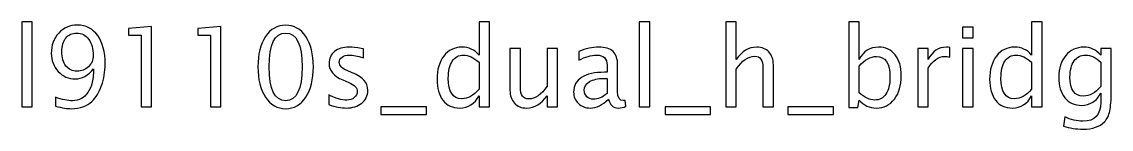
# Model space of a CAD drawing. Header units: centimetres. Extents: x -32.9 to 32.9, y -27.7 to 43.3.
# Drawn here: x -32.86 to -20.25, y -11.57 to -10.33 of the extents above; entities that cross this region are included whole.
import ezdxf

# ---------------------------------------------------------------- set-up
doc = ezdxf.new("R2010")
doc.units = ezdxf.units.CM
doc.header["$MEASUREMENT"] = 0
doc.layers.add('Layer 1', color=7, linetype='Continuous')

msp = doc.modelspace()

# ---------------------------------------------------------------- linework, layer by layer
at = {"layer": 'Layer 1'}
for points, knots in [([(-32.86209, -11.31162), (-32.86209, -11.31162), (-32.86209, -10.33245), (-32.86209, -10.33245), (-32.86209, -10.33245), (-32.86209, -10.33245), (-32.74017, -10.33245), (-32.74017, -10.33245), (-32.74017, -10.33245), (-32.74017, -10.33245), (-32.74017, -11.31162), (-32.74017, -11.31162), (-32.74017, -11.31162), (-32.74017, -11.31162), (-32.86209, -11.31162), (-32.86209, -11.31162)], [0, 0, 0, 0, 0.2, 0.2, 0.2, 0.2, 0.4, 0.4, 0.4, 0.4, 0.6, 0.6, 0.6, 0.6, 1, 1, 1, 1]), ([(-27.56726, -11.31162), (-27.56726, -11.31162), (-27.56726, -11.18525), (-27.56726, -11.18525), (-27.56726, -11.18525), (-27.617, -11.27966), (-27.69193, -11.32686), (-27.79205, -11.32686), (-27.79205, -11.32686), (-27.87333, -11.32686), (-27.93725, -11.29744), (-27.98382, -11.23838), (-27.98382, -11.23838), (-28.03039, -11.17933), (-28.05367, -11.09868), (-28.05367, -10.99645), (-28.05367, -10.99645), (-28.05367, -10.88469), (-28.02721, -10.79473), (-27.97451, -10.72657), (-27.97451, -10.72657), (-27.92159, -10.65863), (-27.85216, -10.62455), (-27.76601, -10.62455), (-27.76601, -10.62455), (-27.68622, -10.62455), (-27.61975, -10.65503), (-27.56726, -10.7162), (-27.56726, -10.7162), (-27.56726, -10.7162), (-27.56726, -10.33245), (-27.56726, -10.33245), (-27.56726, -10.33245), (-27.56726, -10.33245), (-27.44534, -10.33245), (-27.44534, -10.33245), (-27.44534, -10.33245), (-27.44534, -10.33245), (-27.44534, -11.31162), (-27.44534, -11.31162), (-27.44534, -11.31162), (-27.44534, -11.31162), (-27.56726, -11.31162), (-27.56726, -11.31162)], [0, 0, 0, 0, 0.08333333, 0.08333333, 0.08333333, 0.08333333, 0.16666667, 0.16666667, 0.16666667, 0.16666667, 0.25, 0.25, 0.25, 0.25, 0.33333333, 0.33333333, 0.33333333, 0.33333333, 0.41666667, 0.41666667, 0.41666667, 0.41666667, 0.5, 0.5, 0.5, 0.5, 0.58333333, 0.58333333, 0.58333333, 0.58333333, 0.66666667, 0.66666667, 0.66666667, 0.66666667, 0.75, 0.75, 0.75, 0.75, 0.83333333, 0.83333333, 0.83333333, 0.83333333, 1, 1, 1, 1]), ([(-25.71158, -11.31162), (-25.71158, -11.31162), (-25.71158, -10.33245), (-25.71158, -10.33245), (-25.71158, -10.33245), (-25.71158, -10.33245), (-25.58966, -10.33245), (-25.58966, -10.33245), (-25.58966, -10.33245), (-25.58966, -10.33245), (-25.58966, -11.31162), (-25.58966, -11.31162), (-25.58966, -11.31162), (-25.58966, -11.31162), (-25.71158, -11.31162), (-25.71158, -11.31162)], [0, 0, 0, 0, 0.2, 0.2, 0.2, 0.2, 0.4, 0.4, 0.4, 0.4, 0.6, 0.6, 0.6, 0.6, 1, 1, 1, 1]), ([(-24.70955, -11.31162), (-24.70955, -11.31162), (-24.70955, -10.33245), (-24.70955, -10.33245), (-24.70955, -10.33245), (-24.70955, -10.33245), (-24.58763, -10.33245), (-24.58763, -10.33245), (-24.58763, -10.33245), (-24.58763, -10.33245), (-24.58763, -10.76573), (-24.58763, -10.76573), (-24.58763, -10.76573), (-24.52307, -10.67154), (-24.44391, -10.62455), (-24.35035, -10.62455), (-24.35035, -10.62455), (-24.29151, -10.62455), (-24.24473, -10.64296), (-24.21023, -10.68001), (-24.21023, -10.68001), (-24.17573, -10.71684), (-24.15837, -10.76658), (-24.15837, -10.82881), (-24.15837, -10.82881), (-24.15837, -10.82881), (-24.15837, -11.31162), (-24.15837, -11.31162), (-24.15837, -11.31162), (-24.15837, -11.31162), (-24.28029, -11.31162), (-24.28029, -11.31162), (-24.28029, -11.31162), (-24.28029, -11.31162), (-24.28029, -10.8686), (-24.28029, -10.8686), (-24.28029, -10.8686), (-24.28029, -10.81865), (-24.2877, -10.78309), (-24.3023, -10.76192), (-24.3023, -10.76192), (-24.31712, -10.74054), (-24.34146, -10.72996), (-24.37554, -10.72996), (-24.37554, -10.72996), (-24.45047, -10.72996), (-24.52117, -10.77885), (-24.58763, -10.87664), (-24.58763, -10.87664), (-24.58763, -10.87664), (-24.58763, -11.31162), (-24.58763, -11.31162), (-24.58763, -11.31162), (-24.58763, -11.31162), (-24.70955, -11.31162), (-24.70955, -11.31162)], [0, 0, 0, 0, 0.06666667, 0.06666667, 0.06666667, 0.06666667, 0.13333333, 0.13333333, 0.13333333, 0.13333333, 0.2, 0.2, 0.2, 0.2, 0.26666667, 0.26666667, 0.26666667, 0.26666667, 0.33333333, 0.33333333, 0.33333333, 0.33333333, 0.4, 0.4, 0.4, 0.4, 0.46666667, 0.46666667, 0.46666667, 0.46666667, 0.53333333, 0.53333333, 0.53333333, 0.53333333, 0.6, 0.6, 0.6, 0.6, 0.66666667, 0.66666667, 0.66666667, 0.66666667, 0.73333333, 0.73333333, 0.73333333, 0.73333333, 0.8, 0.8, 0.8, 0.8, 0.86666667, 0.86666667, 0.86666667, 0.86666667, 1, 1, 1, 1]), ([(-23.2863, -11.31924), (-23.2863, -11.31924), (-23.2863, -10.33245), (-23.2863, -10.33245), (-23.2863, -10.33245), (-23.2863, -10.33245), (-23.16438, -10.33245), (-23.16438, -10.33245), (-23.16438, -10.33245), (-23.16438, -10.33245), (-23.16438, -10.76573), (-23.16438, -10.76573), (-23.16438, -10.76573), (-23.11443, -10.67154), (-23.03928, -10.62455), (-22.93917, -10.62455), (-22.93917, -10.62455), (-22.8581, -10.62455), (-22.79439, -10.65397), (-22.74782, -10.71303), (-22.74782, -10.71303), (-22.70125, -10.77208), (-22.67797, -10.85273), (-22.67797, -10.95496), (-22.67797, -10.95496), (-22.67797, -11.0663), (-22.70443, -11.15626), (-22.75713, -11.22441), (-22.75713, -11.22441), (-22.80984, -11.29278), (-22.87926, -11.32686), (-22.9652, -11.32686), (-22.9652, -11.32686), (-23.045, -11.32686), (-23.11146, -11.29638), (-23.16438, -11.23521), (-23.16438, -11.23521), (-23.16438, -11.23521), (-23.1792, -11.31924), (-23.1792, -11.31924), (-23.1792, -11.31924), (-23.1792, -11.31924), (-23.2863, -11.31924), (-23.2863, -11.31924)], [0, 0, 0, 0, 0.08333333, 0.08333333, 0.08333333, 0.08333333, 0.16666667, 0.16666667, 0.16666667, 0.16666667, 0.25, 0.25, 0.25, 0.25, 0.33333333, 0.33333333, 0.33333333, 0.33333333, 0.41666667, 0.41666667, 0.41666667, 0.41666667, 0.5, 0.5, 0.5, 0.5, 0.58333333, 0.58333333, 0.58333333, 0.58333333, 0.66666667, 0.66666667, 0.66666667, 0.66666667, 0.75, 0.75, 0.75, 0.75, 0.83333333, 0.83333333, 0.83333333, 0.83333333, 1, 1, 1, 1]), ([(-21.16731, -11.31162), (-21.16731, -11.31162), (-21.16731, -11.18525), (-21.16731, -11.18525), (-21.16731, -11.18525), (-21.21705, -11.27966), (-21.29198, -11.32686), (-21.3921, -11.32686), (-21.3921, -11.32686), (-21.47338, -11.32686), (-21.5373, -11.29744), (-21.58387, -11.23838), (-21.58387, -11.23838), (-21.63044, -11.17933), (-21.65372, -11.09868), (-21.65372, -10.99645), (-21.65372, -10.99645), (-21.65372, -10.88469), (-21.62726, -10.79473), (-21.57456, -10.72657), (-21.57456, -10.72657), (-21.52164, -10.65863), (-21.45221, -10.62455), (-21.36606, -10.62455), (-21.36606, -10.62455), (-21.28627, -10.62455), (-21.2198, -10.65503), (-21.16731, -10.7162), (-21.16731, -10.7162), (-21.16731, -10.7162), (-21.16731, -10.33245), (-21.16731, -10.33245), (-21.16731, -10.33245), (-21.16731, -10.33245), (-21.04539, -10.33245), (-21.04539, -10.33245), (-21.04539, -10.33245), (-21.04539, -10.33245), (-21.04539, -11.31162), (-21.04539, -11.31162), (-21.04539, -11.31162), (-21.04539, -11.31162), (-21.16731, -11.31162), (-21.16731, -11.31162)], [0, 0, 0, 0, 0.08333333, 0.08333333, 0.08333333, 0.08333333, 0.16666667, 0.16666667, 0.16666667, 0.16666667, 0.25, 0.25, 0.25, 0.25, 0.33333333, 0.33333333, 0.33333333, 0.33333333, 0.41666667, 0.41666667, 0.41666667, 0.41666667, 0.5, 0.5, 0.5, 0.5, 0.58333333, 0.58333333, 0.58333333, 0.58333333, 0.66666667, 0.66666667, 0.66666667, 0.66666667, 0.75, 0.75, 0.75, 0.75, 0.83333333, 0.83333333, 0.83333333, 0.83333333, 1, 1, 1, 1]), ([(-32.4722, -11.30654), (-32.4722, -11.30654), (-32.4722, -11.2024), (-32.4722, -11.2024), (-32.4722, -11.2024), (-32.39452, -11.22949), (-32.32848, -11.24304), (-32.27387, -11.24304), (-32.27387, -11.24304), (-32.19788, -11.24304), (-32.1384, -11.21065), (-32.09564, -11.14588), (-32.09564, -11.14588), (-32.05289, -11.08111), (-32.03151, -10.99094), (-32.03151, -10.87559), (-32.03151, -10.87559), (-32.09353, -10.952), (-32.16401, -10.99031), (-32.24318, -10.99031), (-32.24318, -10.99031), (-32.32043, -10.99031), (-32.38605, -10.96195), (-32.43981, -10.90501), (-32.43981, -10.90501), (-32.49358, -10.84807), (-32.52046, -10.77885), (-32.52046, -10.69694), (-32.52046, -10.69694), (-32.52046, -10.60296), (-32.49188, -10.52507), (-32.43452, -10.46326), (-32.43452, -10.46326), (-32.37737, -10.40145), (-32.30541, -10.37055), (-32.21862, -10.37055), (-32.21862, -10.37055), (-32.11893, -10.37055), (-32.0404, -10.41055), (-31.98304, -10.49056), (-31.98304, -10.49056), (-31.92568, -10.57057), (-31.89689, -10.68001), (-31.89689, -10.81907), (-31.89689, -10.81907), (-31.89689, -10.90755), (-31.91065, -10.99073), (-31.93838, -11.06863), (-31.93838, -11.06863), (-31.9661, -11.14673), (-32.00315, -11.20727), (-32.04992, -11.25066), (-32.04992, -11.25066), (-32.10961, -11.30654), (-32.18835, -11.33448), (-32.28572, -11.33448), (-32.28572, -11.33448), (-32.33377, -11.33448), (-32.39579, -11.32517), (-32.4722, -11.30654)], [0, 0, 0, 0, 0.0625, 0.0625, 0.0625, 0.0625, 0.125, 0.125, 0.125, 0.125, 0.1875, 0.1875, 0.1875, 0.1875, 0.25, 0.25, 0.25, 0.25, 0.3125, 0.3125, 0.3125, 0.3125, 0.375, 0.375, 0.375, 0.375, 0.4375, 0.4375, 0.4375, 0.4375, 0.5, 0.5, 0.5, 0.5, 0.5625, 0.5625, 0.5625, 0.5625, 0.625, 0.625, 0.625, 0.625, 0.6875, 0.6875, 0.6875, 0.6875, 0.75, 0.75, 0.75, 0.75, 0.8125, 0.8125, 0.8125, 0.8125, 0.875, 0.875, 0.875, 0.875, 1, 1, 1, 1]), ([(-32.39854, -10.6762), (-32.39854, -10.74605), (-32.38266, -10.80129), (-32.35091, -10.84193), (-32.35091, -10.84193), (-32.31916, -10.88236), (-32.27641, -10.90268), (-32.22243, -10.90268), (-32.22243, -10.90268), (-32.17057, -10.90268), (-32.12634, -10.88511), (-32.08993, -10.84997), (-32.08993, -10.84997), (-32.05352, -10.81484), (-32.03532, -10.77229), (-32.03532, -10.72276), (-32.03532, -10.72276), (-32.03532, -10.64445), (-32.05289, -10.58137), (-32.08824, -10.53374), (-32.08824, -10.53374), (-32.12337, -10.48591), (-32.16952, -10.46199), (-32.22688, -10.46199), (-32.22688, -10.46199), (-32.28043, -10.46199), (-32.32234, -10.48104), (-32.35282, -10.51914), (-32.35282, -10.51914), (-32.3833, -10.55724), (-32.39854, -10.60952), (-32.39854, -10.6762)], [0, 0, 0, 0, 0.11111111, 0.11111111, 0.11111111, 0.11111111, 0.22222222, 0.22222222, 0.22222222, 0.22222222, 0.33333333, 0.33333333, 0.33333333, 0.33333333, 0.44444444, 0.44444444, 0.44444444, 0.44444444, 0.55555556, 0.55555556, 0.55555556, 0.55555556, 0.66666667, 0.66666667, 0.66666667, 0.66666667, 0.77777778, 0.77777778, 0.77777778, 0.77777778, 1, 1, 1, 1]), ([(-31.48118, -11.31162), (-31.48118, -11.31162), (-31.48118, -10.48485), (-31.48118, -10.48485), (-31.48118, -10.48485), (-31.48118, -10.48485), (-31.62723, -10.48485), (-31.62723, -10.48485), (-31.62723, -10.48485), (-31.62723, -10.48485), (-31.62723, -10.40865), (-31.62723, -10.40865), (-31.62723, -10.40865), (-31.62723, -10.40865), (-31.35926, -10.38579), (-31.35926, -10.38579), (-31.35926, -10.38579), (-31.35926, -10.38579), (-31.35926, -11.31162), (-31.35926, -11.31162), (-31.35926, -11.31162), (-31.35926, -11.31162), (-31.48118, -11.31162), (-31.48118, -11.31162)], [0, 0, 0, 0, 0.14285714, 0.14285714, 0.14285714, 0.14285714, 0.28571429, 0.28571429, 0.28571429, 0.28571429, 0.42857143, 0.42857143, 0.42857143, 0.42857143, 0.57142857, 0.57142857, 0.57142857, 0.57142857, 0.71428571, 0.71428571, 0.71428571, 0.71428571, 1, 1, 1, 1]), ([(-30.67812, -11.31162), (-30.67812, -11.31162), (-30.67812, -10.48485), (-30.67812, -10.48485), (-30.67812, -10.48485), (-30.67812, -10.48485), (-30.82417, -10.48485), (-30.82417, -10.48485), (-30.82417, -10.48485), (-30.82417, -10.48485), (-30.82417, -10.40865), (-30.82417, -10.40865), (-30.82417, -10.40865), (-30.82417, -10.40865), (-30.5562, -10.38579), (-30.5562, -10.38579), (-30.5562, -10.38579), (-30.5562, -10.38579), (-30.5562, -11.31162), (-30.5562, -11.31162), (-30.5562, -11.31162), (-30.5562, -11.31162), (-30.67812, -11.31162), (-30.67812, -11.31162)], [0, 0, 0, 0, 0.14285714, 0.14285714, 0.14285714, 0.14285714, 0.28571429, 0.28571429, 0.28571429, 0.28571429, 0.42857143, 0.42857143, 0.42857143, 0.42857143, 0.57142857, 0.57142857, 0.57142857, 0.57142857, 0.71428571, 0.71428571, 0.71428571, 0.71428571, 1, 1, 1, 1]), ([(-29.80648, -11.33448), (-29.90279, -11.33448), (-29.98047, -11.29024), (-30.03931, -11.20198), (-30.03931, -11.20198), (-30.09837, -11.11371), (-30.12779, -10.99729), (-30.12779, -10.85251), (-30.12779, -10.85251), (-30.12779, -10.70773), (-30.09837, -10.59132), (-30.03931, -10.50305), (-30.03931, -10.50305), (-29.98047, -10.41479), (-29.90279, -10.37055), (-29.80648, -10.37055), (-29.80648, -10.37055), (-29.70975, -10.37055), (-29.63207, -10.41458), (-29.57322, -10.50263), (-29.57322, -10.50263), (-29.51459, -10.59068), (-29.48517, -10.70731), (-29.48517, -10.85251), (-29.48517, -10.85251), (-29.48517, -10.99729), (-29.51459, -11.11371), (-29.57322, -11.20198), (-29.57322, -11.20198), (-29.63207, -11.29024), (-29.70975, -11.33448), (-29.80648, -11.33448)], [0, 0, 0, 0, 0.11111111, 0.11111111, 0.11111111, 0.11111111, 0.22222222, 0.22222222, 0.22222222, 0.22222222, 0.33333333, 0.33333333, 0.33333333, 0.33333333, 0.44444444, 0.44444444, 0.44444444, 0.44444444, 0.55555556, 0.55555556, 0.55555556, 0.55555556, 0.66666667, 0.66666667, 0.66666667, 0.66666667, 0.77777778, 0.77777778, 0.77777778, 0.77777778, 1, 1, 1, 1]), ([(-29.80669, -11.24304), (-29.67948, -11.24304), (-29.61598, -11.11286), (-29.61598, -10.85251), (-29.61598, -10.85251), (-29.61598, -10.59216), (-29.67948, -10.46199), (-29.80669, -10.46199), (-29.80669, -10.46199), (-29.93348, -10.46199), (-29.99698, -10.59216), (-29.99698, -10.85251), (-29.99698, -10.85251), (-29.99698, -11.11286), (-29.93348, -11.24304), (-29.80669, -11.24304)], [0, 0, 0, 0, 0.2, 0.2, 0.2, 0.2, 0.4, 0.4, 0.4, 0.4, 0.6, 0.6, 0.6, 0.6, 1, 1, 1, 1]), ([(-21.96741, -10.51533), (-21.96741, -10.51533), (-21.96741, -10.39341), (-21.96741, -10.39341), (-21.96741, -10.39341), (-21.96741, -10.39341), (-21.84549, -10.39341), (-21.84549, -10.39341), (-21.84549, -10.39341), (-21.84549, -10.39341), (-21.84549, -10.51533), (-21.84549, -10.51533), (-21.84549, -10.51533), (-21.84549, -10.51533), (-21.96741, -10.51533), (-21.96741, -10.51533)], [0, 0, 0, 0, 0.2, 0.2, 0.2, 0.2, 0.4, 0.4, 0.4, 0.4, 0.6, 0.6, 0.6, 0.6, 1, 1, 1, 1]), ([(-29.30695, -11.28749), (-29.30695, -11.28749), (-29.30695, -11.17573), (-29.30695, -11.17573), (-29.30695, -11.17573), (-29.22715, -11.21552), (-29.15794, -11.23542), (-29.09888, -11.23542), (-29.09888, -11.23542), (-29.06374, -11.23542), (-29.03453, -11.22589), (-29.01146, -11.20684), (-29.01146, -11.20684), (-28.98839, -11.18801), (-28.97675, -11.1643), (-28.97675, -11.13572), (-28.97675, -11.13572), (-28.97675, -11.09403), (-29.00913, -11.05952), (-29.0739, -11.03222), (-29.0739, -11.03222), (-29.0739, -11.03222), (-29.14524, -11.00195), (-29.14524, -11.00195), (-29.14524, -11.00195), (-29.25043, -10.95835), (-29.30314, -10.89527), (-29.30314, -10.81336), (-29.30314, -10.81336), (-29.30314, -10.75472), (-29.2824, -10.70858), (-29.24091, -10.67493), (-29.24091, -10.67493), (-29.19942, -10.64127), (-29.14248, -10.62455), (-29.07031, -10.62455), (-29.07031, -10.62455), (-29.03284, -10.62455), (-28.98627, -10.62963), (-28.93103, -10.64), (-28.93103, -10.64), (-28.93103, -10.64), (-28.90563, -10.64487), (-28.90563, -10.64487), (-28.90563, -10.64487), (-28.90563, -10.64487), (-28.90563, -10.74647), (-28.90563, -10.74647), (-28.90563, -10.74647), (-28.97357, -10.72615), (-29.02776, -10.71599), (-29.06819, -10.71599), (-29.06819, -10.71599), (-29.10375, -10.71599), (-29.1319, -10.72382), (-29.15328, -10.73927), (-29.15328, -10.73927), (-29.17445, -10.75472), (-29.18503, -10.77547), (-29.18503, -10.8015), (-29.18503, -10.8015), (-29.18503, -10.83812), (-29.1554, -10.86924), (-29.09592, -10.89442), (-29.09592, -10.89442), (-29.09592, -10.89442), (-29.03729, -10.91919), (-29.03729, -10.91919), (-29.03729, -10.91919), (-28.97082, -10.94713), (-28.92383, -10.97676), (-28.89632, -11.00788), (-28.89632, -11.00788), (-28.86859, -11.03899), (-28.85483, -11.07794), (-28.85483, -11.12451), (-28.85483, -11.12451), (-28.85483, -11.18356), (-28.87811, -11.23203), (-28.92489, -11.26992), (-28.92489, -11.26992), (-28.97146, -11.30781), (-29.03115, -11.32686), (-29.10375, -11.32686), (-29.10375, -11.32686), (-29.15963, -11.32686), (-29.22715, -11.31374), (-29.30695, -11.28749)], [0, 0, 0, 0, 0.04347826, 0.04347826, 0.04347826, 0.04347826, 0.08695652, 0.08695652, 0.08695652, 0.08695652, 0.13043478, 0.13043478, 0.13043478, 0.13043478, 0.17391304, 0.17391304, 0.17391304, 0.17391304, 0.2173913, 0.2173913, 0.2173913, 0.2173913, 0.26086957, 0.26086957, 0.26086957, 0.26086957, 0.30434783, 0.30434783, 0.30434783, 0.30434783, 0.34782609, 0.34782609, 0.34782609, 0.34782609, 0.39130435, 0.39130435, 0.39130435, 0.39130435, 0.43478261, 0.43478261, 0.43478261, 0.43478261, 0.47826087, 0.47826087, 0.47826087, 0.47826087, 0.52173913, 0.52173913, 0.52173913, 0.52173913, 0.56521739, 0.56521739, 0.56521739, 0.56521739, 0.60869565, 0.60869565, 0.60869565, 0.60869565, 0.65217391, 0.65217391, 0.65217391, 0.65217391, 0.69565217, 0.69565217, 0.69565217, 0.69565217, 0.73913043, 0.73913043, 0.73913043, 0.73913043, 0.7826087, 0.7826087, 0.7826087, 0.7826087, 0.82608696, 0.82608696, 0.82608696, 0.82608696, 0.86956522, 0.86956522, 0.86956522, 0.86956522, 0.91304348, 0.91304348, 0.91304348, 0.91304348, 1, 1, 1, 1]), ([(-27.56726, -10.7996), (-27.63055, -10.74393), (-27.69045, -10.71599), (-27.74718, -10.71599), (-27.74718, -10.71599), (-27.80306, -10.71599), (-27.84624, -10.73927), (-27.87693, -10.78605), (-27.87693, -10.78605), (-27.90762, -10.83262), (-27.92286, -10.89866), (-27.92286, -10.98417), (-27.92286, -10.98417), (-27.92286, -11.14144), (-27.87079, -11.22018), (-27.76644, -11.22018), (-27.76644, -11.22018), (-27.6987, -11.22018), (-27.63224, -11.18314), (-27.56726, -11.10927), (-27.56726, -11.10927), (-27.56726, -11.10927), (-27.56726, -10.7996), (-27.56726, -10.7996)], [0, 0, 0, 0, 0.14285714, 0.14285714, 0.14285714, 0.14285714, 0.28571429, 0.28571429, 0.28571429, 0.28571429, 0.42857143, 0.42857143, 0.42857143, 0.42857143, 0.57142857, 0.57142857, 0.57142857, 0.57142857, 0.71428571, 0.71428571, 0.71428571, 0.71428571, 1, 1, 1, 1]), ([(-26.77944, -11.31162), (-26.77944, -11.31162), (-26.77944, -11.18504), (-26.77944, -11.18504), (-26.77944, -11.18504), (-26.84442, -11.27966), (-26.92337, -11.32686), (-27.01608, -11.32686), (-27.01608, -11.32686), (-27.07493, -11.32686), (-27.1217, -11.30844), (-27.15642, -11.2714), (-27.15642, -11.2714), (-27.19134, -11.23436), (-27.2087, -11.18462), (-27.2087, -11.12175), (-27.2087, -11.12175), (-27.2087, -11.12175), (-27.2087, -10.63852), (-27.2087, -10.63852), (-27.2087, -10.63852), (-27.2087, -10.63852), (-27.08678, -10.63852), (-27.08678, -10.63852), (-27.08678, -10.63852), (-27.08678, -10.63852), (-27.08678, -11.08196), (-27.08678, -11.08196), (-27.08678, -11.08196), (-27.08678, -11.13255), (-27.07937, -11.16832), (-27.06477, -11.18949), (-27.06477, -11.18949), (-27.04995, -11.21087), (-27.0254, -11.22145), (-26.99089, -11.22145), (-26.99089, -11.22145), (-26.91639, -11.22145), (-26.84569, -11.17255), (-26.77944, -11.07455), (-26.77944, -11.07455), (-26.77944, -11.07455), (-26.77944, -10.63852), (-26.77944, -10.63852), (-26.77944, -10.63852), (-26.77944, -10.63852), (-26.65752, -10.63852), (-26.65752, -10.63852), (-26.65752, -10.63852), (-26.65752, -10.63852), (-26.65752, -11.31162), (-26.65752, -11.31162), (-26.65752, -11.31162), (-26.65752, -11.31162), (-26.77944, -11.31162), (-26.77944, -11.31162)], [0, 0, 0, 0, 0.06666667, 0.06666667, 0.06666667, 0.06666667, 0.13333333, 0.13333333, 0.13333333, 0.13333333, 0.2, 0.2, 0.2, 0.2, 0.26666667, 0.26666667, 0.26666667, 0.26666667, 0.33333333, 0.33333333, 0.33333333, 0.33333333, 0.4, 0.4, 0.4, 0.4, 0.46666667, 0.46666667, 0.46666667, 0.46666667, 0.53333333, 0.53333333, 0.53333333, 0.53333333, 0.6, 0.6, 0.6, 0.6, 0.66666667, 0.66666667, 0.66666667, 0.66666667, 0.73333333, 0.73333333, 0.73333333, 0.73333333, 0.8, 0.8, 0.8, 0.8, 0.86666667, 0.86666667, 0.86666667, 0.86666667, 1, 1, 1, 1]), ([(-26.06591, -11.22589), (-26.13914, -11.2932), (-26.20963, -11.32686), (-26.27736, -11.32686), (-26.27736, -11.32686), (-26.33303, -11.32686), (-26.37939, -11.3095), (-26.416, -11.27458), (-26.416, -11.27458), (-26.45283, -11.23965), (-26.47125, -11.19563), (-26.47125, -11.1425), (-26.47125, -11.1425), (-26.47125, -11.06905), (-26.44035, -11.01253), (-26.37854, -10.97316), (-26.37854, -10.97316), (-26.31673, -10.93379), (-26.22804, -10.91411), (-26.11247, -10.91411), (-26.11247, -10.91411), (-26.11247, -10.91411), (-26.0839, -10.91411), (-26.0839, -10.91411), (-26.0839, -10.91411), (-26.0839, -10.91411), (-26.0839, -10.83304), (-26.0839, -10.83304), (-26.0839, -10.83304), (-26.0839, -10.75494), (-26.12454, -10.71599), (-26.20603, -10.71599), (-26.20603, -10.71599), (-26.26911, -10.71599), (-26.33811, -10.73589), (-26.41283, -10.77568), (-26.41283, -10.77568), (-26.41283, -10.77568), (-26.41283, -10.67535), (-26.41283, -10.67535), (-26.41283, -10.67535), (-26.3307, -10.64148), (-26.25323, -10.62455), (-26.18063, -10.62455), (-26.18063, -10.62455), (-26.10591, -10.62455), (-26.05067, -10.64148), (-26.01532, -10.67556), (-26.01532, -10.67556), (-25.97976, -10.70964), (-25.96198, -10.76213), (-25.96198, -10.83304), (-25.96198, -10.83304), (-25.96198, -10.83304), (-25.96198, -11.13721), (-25.96198, -11.13721), (-25.96198, -11.13721), (-25.96198, -11.20684), (-25.9406, -11.24177), (-25.89763, -11.24177), (-25.89763, -11.24177), (-25.89234, -11.24177), (-25.88451, -11.24092), (-25.87414, -11.23923), (-25.87414, -11.23923), (-25.87414, -11.23923), (-25.86546, -11.30696), (-25.86546, -11.30696), (-25.86546, -11.30696), (-25.89319, -11.3203), (-25.92367, -11.32686), (-25.95711, -11.32686), (-25.95711, -11.32686), (-26.01405, -11.32686), (-26.05024, -11.2932), (-26.06591, -11.22589)], [0, 0, 0, 0, 0.05, 0.05, 0.05, 0.05, 0.1, 0.1, 0.1, 0.1, 0.15, 0.15, 0.15, 0.15, 0.2, 0.2, 0.2, 0.2, 0.25, 0.25, 0.25, 0.25, 0.3, 0.3, 0.3, 0.3, 0.35, 0.35, 0.35, 0.35, 0.4, 0.4, 0.4, 0.4, 0.45, 0.45, 0.45, 0.45, 0.5, 0.5, 0.5, 0.5, 0.55, 0.55, 0.55, 0.55, 0.6, 0.6, 0.6, 0.6, 0.65, 0.65, 0.65, 0.65, 0.7, 0.7, 0.7, 0.7, 0.75, 0.75, 0.75, 0.75, 0.8, 0.8, 0.8, 0.8, 0.85, 0.85, 0.85, 0.85, 0.9, 0.9, 0.9, 0.9, 1, 1, 1, 1]), ([(-22.48705, -11.31162), (-22.48705, -11.31162), (-22.48705, -10.63852), (-22.48705, -10.63852), (-22.48705, -10.63852), (-22.48705, -10.63852), (-22.36513, -10.63852), (-22.36513, -10.63852), (-22.36513, -10.63852), (-22.36513, -10.63852), (-22.36513, -10.76573), (-22.36513, -10.76573), (-22.36513, -10.76573), (-22.31666, -10.67154), (-22.24638, -10.62455), (-22.1541, -10.62455), (-22.1541, -10.62455), (-22.14161, -10.62455), (-22.12849, -10.62561), (-22.11494, -10.62772), (-22.11494, -10.62772), (-22.11494, -10.62772), (-22.11494, -10.74181), (-22.11494, -10.74181), (-22.11494, -10.74181), (-22.13611, -10.73483), (-22.15473, -10.73123), (-22.17082, -10.73123), (-22.17082, -10.73123), (-22.24829, -10.73123), (-22.31306, -10.77695), (-22.36513, -10.8686), (-22.36513, -10.8686), (-22.36513, -10.8686), (-22.36513, -11.31162), (-22.36513, -11.31162), (-22.36513, -11.31162), (-22.36513, -11.31162), (-22.48705, -11.31162), (-22.48705, -11.31162)], [0, 0, 0, 0, 0.09090909, 0.09090909, 0.09090909, 0.09090909, 0.18181818, 0.18181818, 0.18181818, 0.18181818, 0.27272727, 0.27272727, 0.27272727, 0.27272727, 0.36363636, 0.36363636, 0.36363636, 0.36363636, 0.45454545, 0.45454545, 0.45454545, 0.45454545, 0.54545455, 0.54545455, 0.54545455, 0.54545455, 0.63636364, 0.63636364, 0.63636364, 0.63636364, 0.72727273, 0.72727273, 0.72727273, 0.72727273, 0.81818182, 0.81818182, 0.81818182, 0.81818182, 1, 1, 1, 1]), ([(-21.96741, -11.31162), (-21.96741, -11.31162), (-21.96741, -10.63852), (-21.96741, -10.63852), (-21.96741, -10.63852), (-21.96741, -10.63852), (-21.84549, -10.63852), (-21.84549, -10.63852), (-21.84549, -10.63852), (-21.84549, -10.63852), (-21.84549, -11.31162), (-21.84549, -11.31162), (-21.84549, -11.31162), (-21.84549, -11.31162), (-21.96741, -11.31162), (-21.96741, -11.31162)], [0, 0, 0, 0, 0.2, 0.2, 0.2, 0.2, 0.4, 0.4, 0.4, 0.4, 0.6, 0.6, 0.6, 0.6, 1, 1, 1, 1]), ([(-21.16731, -10.7996), (-21.2306, -10.74393), (-21.2905, -10.71599), (-21.34723, -10.71599), (-21.34723, -10.71599), (-21.40311, -10.71599), (-21.44629, -10.73927), (-21.47698, -10.78605), (-21.47698, -10.78605), (-21.50767, -10.83262), (-21.52291, -10.89866), (-21.52291, -10.98417), (-21.52291, -10.98417), (-21.52291, -11.14144), (-21.47084, -11.22018), (-21.36649, -11.22018), (-21.36649, -11.22018), (-21.29875, -11.22018), (-21.23229, -11.18314), (-21.16731, -11.10927), (-21.16731, -11.10927), (-21.16731, -11.10927), (-21.16731, -10.7996), (-21.16731, -10.7996)], [0, 0, 0, 0, 0.14285714, 0.14285714, 0.14285714, 0.14285714, 0.28571429, 0.28571429, 0.28571429, 0.28571429, 0.42857143, 0.42857143, 0.42857143, 0.42857143, 0.57142857, 0.57142857, 0.57142857, 0.57142857, 0.71428571, 0.71428571, 0.71428571, 0.71428571, 1, 1, 1, 1]), ([(-20.79859, -11.53514), (-20.79859, -11.53514), (-20.7842, -11.42973), (-20.7842, -11.42973), (-20.7842, -11.42973), (-20.7135, -11.46275), (-20.64344, -11.47926), (-20.57422, -11.47926), (-20.57422, -11.47926), (-20.43685, -11.47926), (-20.36806, -11.40645), (-20.36806, -11.26103), (-20.36806, -11.26103), (-20.36806, -11.26103), (-20.36806, -11.1552), (-20.36806, -11.1552), (-20.36806, -11.1552), (-20.38923, -11.19986), (-20.41928, -11.23436), (-20.45844, -11.25913), (-20.45844, -11.25913), (-20.4976, -11.28389), (-20.5412, -11.29638), (-20.58925, -11.29638), (-20.58925, -11.29638), (-20.67074, -11.29638), (-20.7353, -11.26717), (-20.78293, -11.20875), (-20.78293, -11.20875), (-20.83055, -11.15033), (-20.85447, -11.07117), (-20.85447, -10.97126), (-20.85447, -10.97126), (-20.85447, -10.86902), (-20.82738, -10.78563), (-20.77319, -10.72107), (-20.77319, -10.72107), (-20.71879, -10.65672), (-20.64873, -10.62455), (-20.56258, -10.62455), (-20.56258, -10.62455), (-20.48723, -10.62455), (-20.42225, -10.65503), (-20.36806, -10.7162), (-20.36806, -10.7162), (-20.36806, -10.7162), (-20.36806, -10.63852), (-20.36806, -10.63852), (-20.36806, -10.63852), (-20.36806, -10.63852), (-20.24614, -10.63852), (-20.24614, -10.63852), (-20.24614, -10.63852), (-20.24614, -10.63852), (-20.24614, -11.12789), (-20.24614, -11.12789), (-20.24614, -11.12789), (-20.24614, -11.23309), (-20.25164, -11.31098), (-20.26265, -11.36157), (-20.26265, -11.36157), (-20.27344, -11.41216), (-20.29419, -11.45365), (-20.32424, -11.48582), (-20.32424, -11.48582), (-20.37758, -11.54234), (-20.46098, -11.5707), (-20.57422, -11.5707), (-20.57422, -11.5707), (-20.6519, -11.5707), (-20.72662, -11.55885), (-20.79859, -11.53514)], [0, 0, 0, 0, 0.05263158, 0.05263158, 0.05263158, 0.05263158, 0.10526316, 0.10526316, 0.10526316, 0.10526316, 0.15789474, 0.15789474, 0.15789474, 0.15789474, 0.21052632, 0.21052632, 0.21052632, 0.21052632, 0.26315789, 0.26315789, 0.26315789, 0.26315789, 0.31578947, 0.31578947, 0.31578947, 0.31578947, 0.36842105, 0.36842105, 0.36842105, 0.36842105, 0.42105263, 0.42105263, 0.42105263, 0.42105263, 0.47368421, 0.47368421, 0.47368421, 0.47368421, 0.52631579, 0.52631579, 0.52631579, 0.52631579, 0.57894737, 0.57894737, 0.57894737, 0.57894737, 0.63157895, 0.63157895, 0.63157895, 0.63157895, 0.68421053, 0.68421053, 0.68421053, 0.68421053, 0.73684211, 0.73684211, 0.73684211, 0.73684211, 0.78947368, 0.78947368, 0.78947368, 0.78947368, 0.84210526, 0.84210526, 0.84210526, 0.84210526, 0.89473684, 0.89473684, 0.89473684, 0.89473684, 1, 1, 1, 1]), ([(-20.36806, -11.07879), (-20.36806, -11.07879), (-20.36806, -10.7996), (-20.36806, -10.7996), (-20.36806, -10.7996), (-20.42182, -10.74393), (-20.48045, -10.71599), (-20.54374, -10.71599), (-20.54374, -10.71599), (-20.60005, -10.71599), (-20.64407, -10.73843), (-20.67582, -10.78351), (-20.67582, -10.78351), (-20.70778, -10.82838), (-20.72366, -10.89083), (-20.72366, -10.97041), (-20.72366, -10.97041), (-20.72366, -11.11667), (-20.6718, -11.1897), (-20.56787, -11.1897), (-20.56787, -11.1897), (-20.49718, -11.1897), (-20.4305, -11.15266), (-20.36806, -11.07879)], [0, 0, 0, 0, 0.14285714, 0.14285714, 0.14285714, 0.14285714, 0.28571429, 0.28571429, 0.28571429, 0.28571429, 0.42857143, 0.42857143, 0.42857143, 0.42857143, 0.57142857, 0.57142857, 0.57142857, 0.57142857, 0.71428571, 0.71428571, 0.71428571, 0.71428571, 1, 1, 1, 1]), ([(-23.16438, -11.15118), (-23.10151, -11.20727), (-23.04161, -11.23542), (-22.98467, -11.23542), (-22.98467, -11.23542), (-22.92858, -11.23542), (-22.88519, -11.21192), (-22.85471, -11.16515), (-22.85471, -11.16515), (-22.82402, -11.11837), (-22.80878, -11.05254), (-22.80878, -10.96745), (-22.80878, -10.96745), (-22.80878, -10.80997), (-22.86085, -10.73123), (-22.96499, -10.73123), (-22.96499, -10.73123), (-23.03315, -10.73123), (-23.09961, -10.76806), (-23.16438, -10.84193), (-23.16438, -10.84193), (-23.16438, -10.84193), (-23.16438, -11.15118), (-23.16438, -11.15118)], [0, 0, 0, 0, 0.14285714, 0.14285714, 0.14285714, 0.14285714, 0.28571429, 0.28571429, 0.28571429, 0.28571429, 0.42857143, 0.42857143, 0.42857143, 0.42857143, 0.57142857, 0.57142857, 0.57142857, 0.57142857, 0.71428571, 0.71428571, 0.71428571, 0.71428571, 1, 1, 1, 1]), ([(-26.0839, -11.15943), (-26.0839, -11.15943), (-26.0839, -10.9865), (-26.0839, -10.9865), (-26.0839, -10.9865), (-26.0839, -10.9865), (-26.12306, -10.98523), (-26.12306, -10.98523), (-26.12306, -10.98523), (-26.19079, -10.98523), (-26.2454, -10.99772), (-26.2871, -11.02269), (-26.2871, -11.02269), (-26.32859, -11.04788), (-26.34933, -11.08111), (-26.34933, -11.1226), (-26.34933, -11.1226), (-26.34933, -11.1516), (-26.33896, -11.17615), (-26.31843, -11.19626), (-26.31843, -11.19626), (-26.29768, -11.21637), (-26.27249, -11.22653), (-26.24265, -11.22653), (-26.24265, -11.22653), (-26.19185, -11.22653), (-26.13893, -11.20409), (-26.0839, -11.15943)], [0, 0, 0, 0, 0.125, 0.125, 0.125, 0.125, 0.25, 0.25, 0.25, 0.25, 0.375, 0.375, 0.375, 0.375, 0.5, 0.5, 0.5, 0.5, 0.625, 0.625, 0.625, 0.625, 0.75, 0.75, 0.75, 0.75, 1, 1, 1, 1]), ([(-28.70391, -11.40306), (-28.70391, -11.40306), (-28.70391, -11.31162), (-28.70391, -11.31162), (-28.70391, -11.31162), (-28.70391, -11.31162), (-28.17559, -11.31162), (-28.17559, -11.31162), (-28.17559, -11.31162), (-28.17559, -11.31162), (-28.17559, -11.40306), (-28.17559, -11.40306), (-28.17559, -11.40306), (-28.17559, -11.40306), (-28.70391, -11.40306), (-28.70391, -11.40306)], [0, 0, 0, 0, 0.2, 0.2, 0.2, 0.2, 0.4, 0.4, 0.4, 0.4, 0.6, 0.6, 0.6, 0.6, 1, 1, 1, 1]), ([(-25.41313, -11.40306), (-25.41313, -11.40306), (-25.41313, -11.31162), (-25.41313, -11.31162), (-25.41313, -11.31162), (-25.41313, -11.31162), (-24.88481, -11.31162), (-24.88481, -11.31162), (-24.88481, -11.31162), (-24.88481, -11.31162), (-24.88481, -11.40306), (-24.88481, -11.40306), (-24.88481, -11.40306), (-24.88481, -11.40306), (-25.41313, -11.40306), (-25.41313, -11.40306)], [0, 0, 0, 0, 0.2, 0.2, 0.2, 0.2, 0.4, 0.4, 0.4, 0.4, 0.6, 0.6, 0.6, 0.6, 1, 1, 1, 1]), ([(-23.98988, -11.40306), (-23.98988, -11.40306), (-23.98988, -11.31162), (-23.98988, -11.31162), (-23.98988, -11.31162), (-23.98988, -11.31162), (-23.46156, -11.31162), (-23.46156, -11.31162), (-23.46156, -11.31162), (-23.46156, -11.31162), (-23.46156, -11.40306), (-23.46156, -11.40306), (-23.46156, -11.40306), (-23.46156, -11.40306), (-23.98988, -11.40306), (-23.98988, -11.40306)], [0, 0, 0, 0, 0.2, 0.2, 0.2, 0.2, 0.4, 0.4, 0.4, 0.4, 0.6, 0.6, 0.6, 0.6, 1, 1, 1, 1])]:
    msp.add_open_spline(points, degree=3, knots=knots, dxfattribs=at)

doc.saveas('drawing.dxf')
